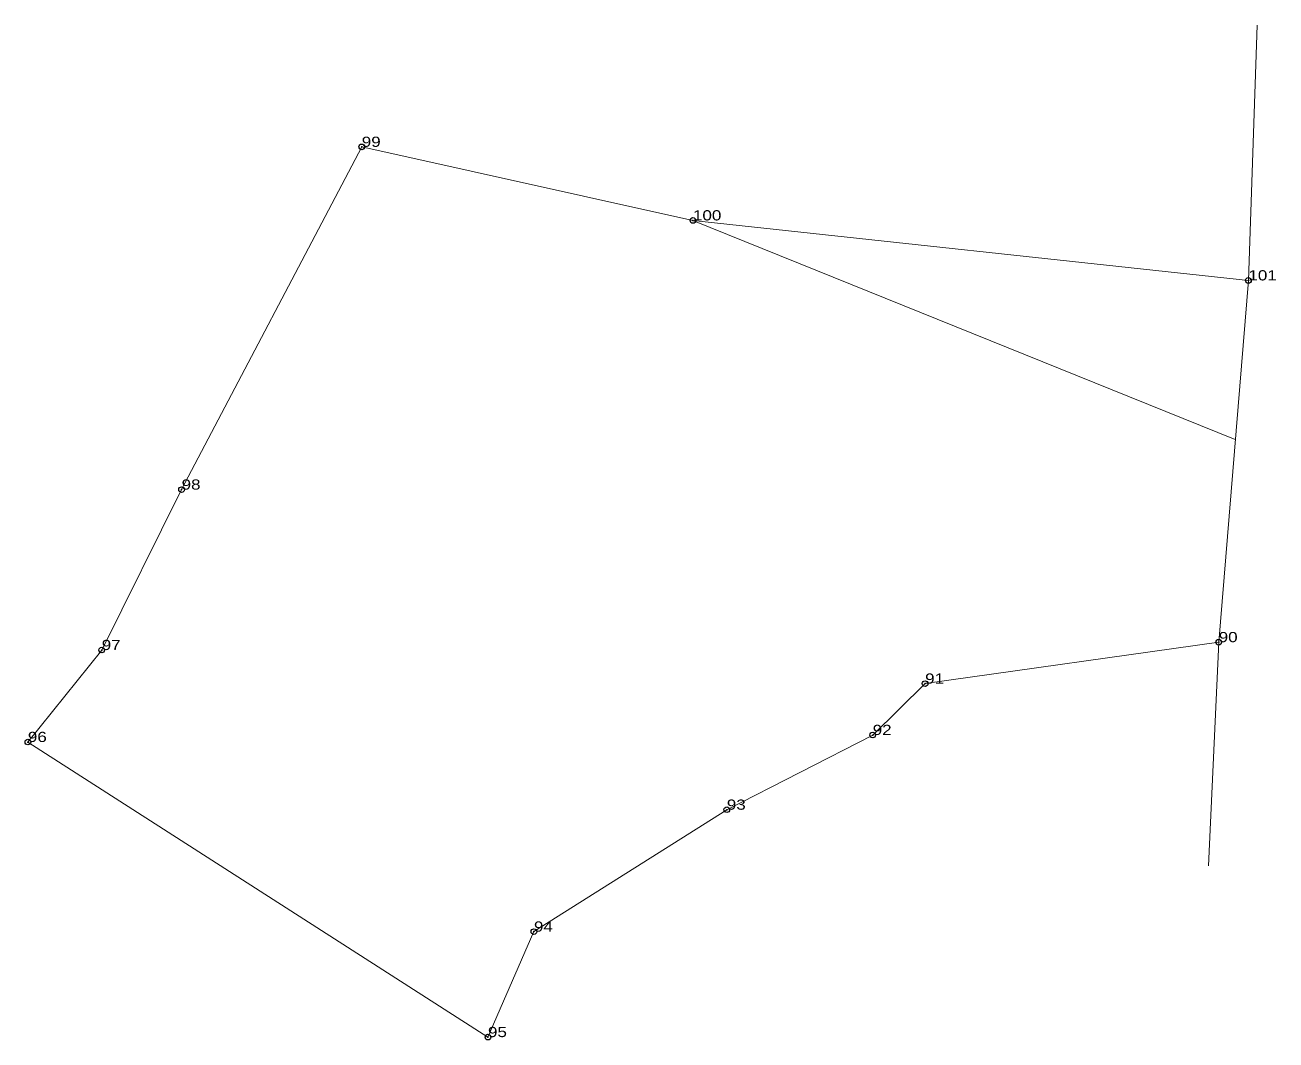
# Model space of a CAD drawing. Header units: metres. Extents: x 549203 to 552789, y 1818269 to 1821872.
# Drawn here: x 550770.1 to 550991.1, y 1819830.1 to 1820009.4 of the extents above; entities that cross this region are included whole.
import ezdxf

# ---------------------------------------------------------------- set-up
doc = ezdxf.new("R2010")
doc.units = ezdxf.units.M
doc.header["$LTSCALE"] = 2
doc.header["$PDMODE"] = 32
doc.header["$PDSIZE"] = 1
doc.layers.add('12', color=7, linetype='Continuous')
doc.layers.add('7', color=7, linetype='Continuous')
doc.layers.add('32', color=7, linetype='Continuous', lineweight=13)

msp = doc.modelspace()

# ---------------------------------------------------------------- linework, layer by layer
at = {"layer": '32'}
for p, q in [((550987.74, 1820009.4), (550986.21, 1819964.28)), ((550888.09, 1819974.88), (550983.9, 1819936.17)), ((550979.18, 1819860.87), (550980.96, 1819900.37))]:
    msp.add_line(p, q, dxfattribs=at)
msp.add_lwpolyline([(550986.21, 1819964.28), (550888.09, 1819974.88), (550829.58, 1819987.87), (550797.76, 1819927.32), (550783.65, 1819898.98), (550770.6, 1819882.73), (550851.88, 1819830.6), (550860, 1819849.23), (550894.07, 1819870.77), (550919.84, 1819883.97), (550929.1, 1819893.04), (550980.96, 1819900.37)], close=True, dxfattribs=at)
at = {"layer": '7'}
for p in [(550829.58, 1819987.87), (550888.09, 1819974.88), (550986.21, 1819964.28), (550797.76, 1819927.32), (550980.96, 1819900.37), (550783.65, 1819898.98), (550929.1, 1819893.04), (550919.84, 1819883.97), (550770.6, 1819882.73), (550894.07, 1819870.77), (550860, 1819849.23), (550851.88, 1819830.59)]:
    msp.add_point(p, dxfattribs=at)

# ---------------------------------------------------------------- texts
at = {"layer": '12', "width": 1.25}
for s, p in [('99', (550829.58, 1819987.87)), ('100', (550888.09, 1819974.88)), ('101', (550986.21, 1819964.28)), ('98', (550797.76, 1819927.32)), ('90', (550980.96, 1819900.37)), ('97', (550783.65, 1819898.98)), ('91', (550929.1, 1819893.04)), ('96', (550770.6, 1819882.73)), ('92', (550919.84, 1819883.97)), ('93', (550894.07, 1819870.77)), ('94', (550860, 1819849.23)), ('95', (550851.88, 1819830.6))]:
    msp.add_text(s, height=1.8, dxfattribs=at).set_placement(p)

doc.saveas('drawing.dxf')
